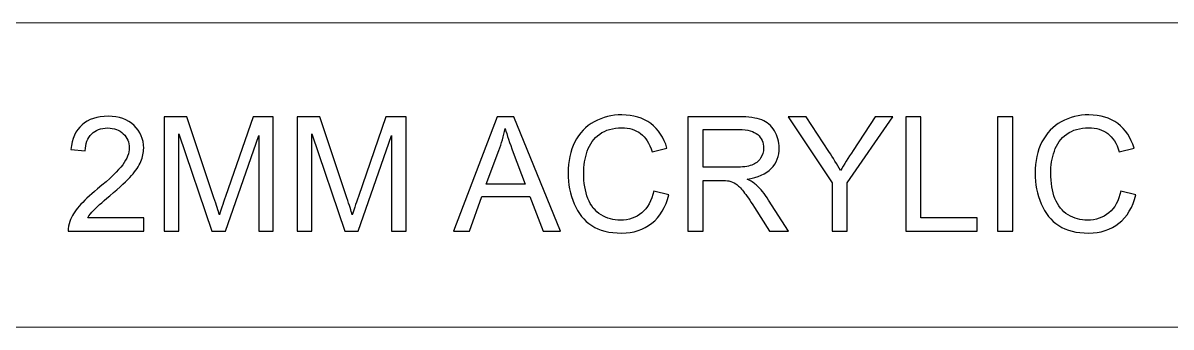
# Model space of a CAD drawing. Header units: millimetres. Extents: x -1421 to 1627, y -249 to 386.
# Drawn here: x -394.7 to 88.7, y 258 to 385.8 of the extents above; entities that cross this region are included whole.
import ezdxf

# ---------------------------------------------------------------- set-up
doc = ezdxf.new("R2010")
doc.units = ezdxf.units.MM
doc.header["$MEASUREMENT"] = 0
doc.layers.add('Camada 1', color=7, linetype='Continuous')

msp = doc.modelspace()

# ---------------------------------------------------------------- linework, layer by layer
at = {"layer": 'Camada 1', "color": 142, "lineweight": 18}
msp.add_lwpolyline([(-404.5285, 257.9831), (103.4715, 257.9831), (103.4715, 385.8307), (-404.5285, 385.8307), (-404.5285, 257.9831)], close=True, dxfattribs=at)
at = {"layer": 'Camada 1', "color": 142}
for points, knots in [([(-343.8464, 303.921), (-343.8464, 303.921), (-343.8464, 298.2774), (-343.8464, 298.2774), (-343.8464, 298.2774), (-343.8464, 298.2774), (-375.6927, 298.2774), (-375.6927, 298.2774), (-375.6927, 298.2774), (-375.7375, 299.6995), (-375.5023, 301.0656), (-374.9984, 302.387), (-374.9984, 302.387), (-374.181, 304.5481), (-372.8709, 306.6869), (-371.0681, 308.7808), (-371.0681, 308.7808), (-369.2652, 310.8748), (-366.6897, 313.2935), (-363.3416, 316.037), (-363.3416, 316.037), (-358.1347, 320.3257), (-354.5962, 323.7186), (-352.7486, 326.2269), (-352.7486, 326.2269), (-350.8898, 328.7351), (-349.9604, 331.1091), (-349.9604, 333.3486), (-349.9604, 333.3486), (-349.9604, 335.6889), (-350.8002, 337.6597), (-352.4799, 339.2722), (-352.4799, 339.2722), (-354.1595, 340.8734), (-356.3543, 341.6797), (-359.0529, 341.6797), (-359.0529, 341.6797), (-361.9083, 341.6797), (-364.1927, 340.8287), (-365.9059, 339.1266), (-365.9059, 339.1266), (-367.6192, 337.4358), (-368.4814, 335.0842), (-368.5038, 332.0721), (-368.5038, 332.0721), (-368.5038, 332.0721), (-374.5505, 332.6767), (-374.5505, 332.6767), (-374.5505, 332.6767), (-374.1362, 337.2006), (-372.5685, 340.6495), (-369.8587, 343.0234), (-369.8587, 343.0234), (-367.1377, 345.3973), (-363.4984, 346.5843), (-358.9185, 346.5843), (-358.9185, 346.5843), (-354.3051, 346.5843), (-350.6434, 345.3077), (-347.956, 342.7435), (-347.956, 342.7435), (-345.2574, 340.1792), (-343.9136, 336.999), (-343.9136, 333.2142), (-343.9136, 333.2142), (-343.9136, 331.2882), (-344.3055, 329.3958), (-345.1006, 327.537), (-345.1006, 327.537), (-345.8844, 325.667), (-347.1946, 323.7074), (-349.0198, 321.647), (-349.0198, 321.647), (-350.8562, 319.5978), (-353.8908, 316.7648), (-358.1235, 313.1815), (-358.1235, 313.1815), (-361.6732, 310.203), (-363.9575, 308.1874), (-364.9653, 307.1236), (-364.9653, 307.1236), (-365.9731, 306.0598), (-366.8017, 304.996), (-367.4624, 303.921), (-367.4624, 303.921), (-367.4624, 303.921), (-343.8464, 303.921), (-343.8464, 303.921)], [0, 0, 0, 0, 0.04347826, 0.04347826, 0.04347826, 0.04347826, 0.08695652, 0.08695652, 0.08695652, 0.08695652, 0.13043478, 0.13043478, 0.13043478, 0.13043478, 0.17391304, 0.17391304, 0.17391304, 0.17391304, 0.2173913, 0.2173913, 0.2173913, 0.2173913, 0.26086957, 0.26086957, 0.26086957, 0.26086957, 0.30434783, 0.30434783, 0.30434783, 0.30434783, 0.34782609, 0.34782609, 0.34782609, 0.34782609, 0.39130435, 0.39130435, 0.39130435, 0.39130435, 0.43478261, 0.43478261, 0.43478261, 0.43478261, 0.47826087, 0.47826087, 0.47826087, 0.47826087, 0.52173913, 0.52173913, 0.52173913, 0.52173913, 0.56521739, 0.56521739, 0.56521739, 0.56521739, 0.60869565, 0.60869565, 0.60869565, 0.60869565, 0.65217391, 0.65217391, 0.65217391, 0.65217391, 0.69565217, 0.69565217, 0.69565217, 0.69565217, 0.73913043, 0.73913043, 0.73913043, 0.73913043, 0.7826087, 0.7826087, 0.7826087, 0.7826087, 0.82608696, 0.82608696, 0.82608696, 0.82608696, 0.86956522, 0.86956522, 0.86956522, 0.86956522, 0.91304348, 0.91304348, 0.91304348, 0.91304348, 1, 1, 1, 1]), ([(-335.2354, 298.2774), (-335.2354, 298.2774), (-335.2354, 346.3827), (-335.2354, 346.3827), (-335.2354, 346.3827), (-335.2354, 346.3827), (-325.695, 346.3827), (-325.695, 346.3827), (-325.695, 346.3827), (-325.695, 346.3827), (-314.3181, 312.3305), (-314.3181, 312.3305), (-314.3181, 312.3305), (-313.2655, 309.1616), (-312.5041, 306.7877), (-312.0226, 305.2088), (-312.0226, 305.2088), (-311.4739, 306.9556), (-310.6117, 309.5311), (-309.4471, 312.924), (-309.4471, 312.924), (-309.4471, 312.924), (-297.8687, 346.3827), (-297.8687, 346.3827), (-297.8687, 346.3827), (-297.8687, 346.3827), (-289.3473, 346.3827), (-289.3473, 346.3827), (-289.3473, 346.3827), (-289.3473, 346.3827), (-289.3473, 298.2774), (-289.3473, 298.2774), (-289.3473, 298.2774), (-289.3473, 298.2774), (-295.4612, 298.2774), (-295.4612, 298.2774), (-295.4612, 298.2774), (-295.4612, 298.2774), (-295.4612, 338.5219), (-295.4612, 338.5219), (-295.4612, 338.5219), (-295.4612, 338.5219), (-309.5031, 298.2774), (-309.5031, 298.2774), (-309.5031, 298.2774), (-309.5031, 298.2774), (-315.2363, 298.2774), (-315.2363, 298.2774), (-315.2363, 298.2774), (-315.2363, 298.2774), (-329.1215, 339.261), (-329.1215, 339.261), (-329.1215, 339.261), (-329.1215, 339.261), (-329.1215, 298.2774), (-329.1215, 298.2774), (-329.1215, 298.2774), (-329.1215, 298.2774), (-335.2354, 298.2774), (-335.2354, 298.2774)], [0, 0, 0, 0, 0.0625, 0.0625, 0.0625, 0.0625, 0.125, 0.125, 0.125, 0.125, 0.1875, 0.1875, 0.1875, 0.1875, 0.25, 0.25, 0.25, 0.25, 0.3125, 0.3125, 0.3125, 0.3125, 0.375, 0.375, 0.375, 0.375, 0.4375, 0.4375, 0.4375, 0.4375, 0.5, 0.5, 0.5, 0.5, 0.5625, 0.5625, 0.5625, 0.5625, 0.625, 0.625, 0.625, 0.625, 0.6875, 0.6875, 0.6875, 0.6875, 0.75, 0.75, 0.75, 0.75, 0.8125, 0.8125, 0.8125, 0.8125, 0.875, 0.875, 0.875, 0.875, 1, 1, 1, 1]), ([(-279.2693, 298.2774), (-279.2693, 298.2774), (-279.2693, 346.3827), (-279.2693, 346.3827), (-279.2693, 346.3827), (-279.2693, 346.3827), (-269.7289, 346.3827), (-269.7289, 346.3827), (-269.7289, 346.3827), (-269.7289, 346.3827), (-258.352, 312.3305), (-258.352, 312.3305), (-258.352, 312.3305), (-257.2994, 309.1616), (-256.538, 306.7877), (-256.0565, 305.2088), (-256.0565, 305.2088), (-255.5078, 306.9556), (-254.6456, 309.5311), (-253.481, 312.924), (-253.481, 312.924), (-253.481, 312.924), (-241.9026, 346.3827), (-241.9026, 346.3827), (-241.9026, 346.3827), (-241.9026, 346.3827), (-233.3812, 346.3827), (-233.3812, 346.3827), (-233.3812, 346.3827), (-233.3812, 346.3827), (-233.3812, 298.2774), (-233.3812, 298.2774), (-233.3812, 298.2774), (-233.3812, 298.2774), (-239.4951, 298.2774), (-239.4951, 298.2774), (-239.4951, 298.2774), (-239.4951, 298.2774), (-239.4951, 338.5219), (-239.4951, 338.5219), (-239.4951, 338.5219), (-239.4951, 338.5219), (-253.537, 298.2774), (-253.537, 298.2774), (-253.537, 298.2774), (-253.537, 298.2774), (-259.2702, 298.2774), (-259.2702, 298.2774), (-259.2702, 298.2774), (-259.2702, 298.2774), (-273.1554, 339.261), (-273.1554, 339.261), (-273.1554, 339.261), (-273.1554, 339.261), (-273.1554, 298.2774), (-273.1554, 298.2774), (-273.1554, 298.2774), (-273.1554, 298.2774), (-279.2693, 298.2774), (-279.2693, 298.2774)], [0, 0, 0, 0, 0.0625, 0.0625, 0.0625, 0.0625, 0.125, 0.125, 0.125, 0.125, 0.1875, 0.1875, 0.1875, 0.1875, 0.25, 0.25, 0.25, 0.25, 0.3125, 0.3125, 0.3125, 0.3125, 0.375, 0.375, 0.375, 0.375, 0.4375, 0.4375, 0.4375, 0.4375, 0.5, 0.5, 0.5, 0.5, 0.5625, 0.5625, 0.5625, 0.5625, 0.625, 0.625, 0.625, 0.625, 0.6875, 0.6875, 0.6875, 0.6875, 0.75, 0.75, 0.75, 0.75, 0.8125, 0.8125, 0.8125, 0.8125, 0.875, 0.875, 0.875, 0.875, 1, 1, 1, 1]), ([(-213.4829, 298.2774), (-213.4829, 298.2774), (-195.0291, 346.3827), (-195.0291, 346.3827), (-195.0291, 346.3827), (-195.0291, 346.3827), (-188.0305, 346.3827), (-188.0305, 346.3827), (-188.0305, 346.3827), (-188.0305, 346.3827), (-168.4457, 298.2774), (-168.4457, 298.2774), (-168.4457, 298.2774), (-168.4457, 298.2774), (-175.6906, 298.2774), (-175.6906, 298.2774), (-175.6906, 298.2774), (-175.6906, 298.2774), (-181.2559, 312.8568), (-181.2559, 312.8568), (-181.2559, 312.8568), (-181.2559, 312.8568), (-201.5125, 312.8568), (-201.5125, 312.8568), (-201.5125, 312.8568), (-201.5125, 312.8568), (-206.7307, 298.2774), (-206.7307, 298.2774), (-206.7307, 298.2774), (-206.7307, 298.2774), (-213.4829, 298.2774), (-213.4829, 298.2774)], [0, 0, 0, 0, 0.11111111, 0.11111111, 0.11111111, 0.11111111, 0.22222222, 0.22222222, 0.22222222, 0.22222222, 0.33333333, 0.33333333, 0.33333333, 0.33333333, 0.44444444, 0.44444444, 0.44444444, 0.44444444, 0.55555556, 0.55555556, 0.55555556, 0.55555556, 0.66666667, 0.66666667, 0.66666667, 0.66666667, 0.77777778, 0.77777778, 0.77777778, 0.77777778, 1, 1, 1, 1]), ([(-129.1306, 315.1523), (-129.1306, 315.1523), (-122.7479, 313.5399), (-122.7479, 313.5399), (-122.7479, 313.5399), (-124.0804, 308.3105), (-126.4767, 304.3354), (-129.9368, 301.5919), (-129.9368, 301.5919), (-133.3969, 298.8485), (-137.6297, 297.4712), (-142.635, 297.4712), (-142.635, 297.4712), (-147.8084, 297.4712), (-152.0187, 298.5237), (-155.266, 300.6401), (-155.266, 300.6401), (-158.5134, 302.7453), (-160.9769, 305.8023), (-162.6677, 309.7998), (-162.6677, 309.7998), (-164.3586, 313.8086), (-165.2096, 318.0973), (-165.2096, 322.6884), (-165.2096, 322.6884), (-165.2096, 327.6938), (-164.2578, 332.0609), (-162.343, 335.7897), (-162.343, 335.7897), (-160.4282, 339.5185), (-157.7071, 342.3515), (-154.1799, 344.2887), (-154.1799, 344.2887), (-150.6526, 346.226), (-146.767, 347.189), (-142.5342, 347.189), (-142.5342, 347.189), (-137.7192, 347.189), (-133.6769, 345.9684), (-130.4071, 343.5161), (-130.4071, 343.5161), (-127.1262, 341.0638), (-124.8419, 337.6261), (-123.5541, 333.1918), (-123.5541, 333.1918), (-123.5541, 333.1918), (-129.8025, 331.7137), (-129.8025, 331.7137), (-129.8025, 331.7137), (-130.911, 335.2074), (-132.5347, 337.7605), (-134.6511, 339.3506), (-134.6511, 339.3506), (-136.7674, 340.9518), (-139.4325, 341.7469), (-142.6462, 341.7469), (-142.6462, 341.7469), (-146.3303, 341.7469), (-149.4208, 340.8623), (-151.8955, 339.093), (-151.8955, 339.093), (-154.3702, 337.3238), (-156.1171, 334.9387), (-157.1137, 331.9601), (-157.1137, 331.9601), (-158.1214, 328.9703), (-158.6253, 325.8909), (-158.6253, 322.722), (-158.6253, 322.722), (-158.6253, 318.6348), (-158.0319, 315.0628), (-156.8449, 312.017), (-156.8449, 312.017), (-155.658, 308.96), (-153.8103, 306.6869), (-151.302, 305.1752), (-151.302, 305.1752), (-148.7938, 303.6635), (-146.0839, 302.9132), (-143.1613, 302.9132), (-143.1613, 302.9132), (-139.6005, 302.9132), (-136.5995, 303.9434), (-134.136, 305.9926), (-134.136, 305.9926), (-131.6725, 308.053), (-130.004, 311.0988), (-129.1306, 315.1523)], [0, 0, 0, 0, 0.04347826, 0.04347826, 0.04347826, 0.04347826, 0.08695652, 0.08695652, 0.08695652, 0.08695652, 0.13043478, 0.13043478, 0.13043478, 0.13043478, 0.17391304, 0.17391304, 0.17391304, 0.17391304, 0.2173913, 0.2173913, 0.2173913, 0.2173913, 0.26086957, 0.26086957, 0.26086957, 0.26086957, 0.30434783, 0.30434783, 0.30434783, 0.30434783, 0.34782609, 0.34782609, 0.34782609, 0.34782609, 0.39130435, 0.39130435, 0.39130435, 0.39130435, 0.43478261, 0.43478261, 0.43478261, 0.43478261, 0.47826087, 0.47826087, 0.47826087, 0.47826087, 0.52173913, 0.52173913, 0.52173913, 0.52173913, 0.56521739, 0.56521739, 0.56521739, 0.56521739, 0.60869565, 0.60869565, 0.60869565, 0.60869565, 0.65217391, 0.65217391, 0.65217391, 0.65217391, 0.69565217, 0.69565217, 0.69565217, 0.69565217, 0.73913043, 0.73913043, 0.73913043, 0.73913043, 0.7826087, 0.7826087, 0.7826087, 0.7826087, 0.82608696, 0.82608696, 0.82608696, 0.82608696, 0.86956522, 0.86956522, 0.86956522, 0.86956522, 0.91304348, 0.91304348, 0.91304348, 0.91304348, 1, 1, 1, 1]), ([(-114.7416, 298.2774), (-114.7416, 298.2774), (-114.7416, 346.3827), (-114.7416, 346.3827), (-114.7416, 346.3827), (-114.7416, 346.3827), (-93.4212, 346.3827), (-93.4212, 346.3827), (-93.4212, 346.3827), (-89.1325, 346.3827), (-85.8739, 345.946), (-83.6456, 345.0838), (-83.6456, 345.0838), (-81.4172, 344.2216), (-79.6368, 342.6987), (-78.3043, 340.5151), (-78.3043, 340.5151), (-76.9717, 338.3316), (-76.3111, 335.9129), (-76.3111, 333.2702), (-76.3111, 333.2702), (-76.3111, 329.8549), (-77.4197, 326.9771), (-79.6256, 324.6368), (-79.6256, 324.6368), (-81.8316, 322.2965), (-85.2357, 320.8184), (-89.8491, 320.1801), (-89.8491, 320.1801), (-88.1583, 319.3739), (-86.8817, 318.5676), (-86.0083, 317.7838), (-86.0083, 317.7838), (-84.1495, 316.0817), (-82.3914, 313.943), (-80.7454, 311.3787), (-80.7454, 311.3787), (-80.7454, 311.3787), (-72.4255, 298.2774), (-72.4255, 298.2774), (-72.4255, 298.2774), (-72.4255, 298.2774), (-80.3759, 298.2774), (-80.3759, 298.2774), (-80.3759, 298.2774), (-80.3759, 298.2774), (-86.7361, 308.2881), (-86.7361, 308.2881), (-86.7361, 308.2881), (-88.5838, 311.1883), (-90.1178, 313.3943), (-91.316, 314.9284), (-91.316, 314.9284), (-92.5254, 316.4625), (-93.6003, 317.5262), (-94.5521, 318.1421), (-94.5521, 318.1421), (-95.4927, 318.7468), (-96.4669, 319.1723), (-97.4523, 319.4187), (-97.4523, 319.4187), (-98.169, 319.5642), (-99.3448, 319.6426), (-100.9908, 319.6426), (-100.9908, 319.6426), (-100.9908, 319.6426), (-108.3589, 319.6426), (-108.3589, 319.6426), (-108.3589, 319.6426), (-108.3589, 319.6426), (-108.3589, 298.2774), (-108.3589, 298.2774), (-108.3589, 298.2774), (-108.3589, 298.2774), (-114.7416, 298.2774), (-114.7416, 298.2774)], [0, 0, 0, 0, 0.05, 0.05, 0.05, 0.05, 0.1, 0.1, 0.1, 0.1, 0.15, 0.15, 0.15, 0.15, 0.2, 0.2, 0.2, 0.2, 0.25, 0.25, 0.25, 0.25, 0.3, 0.3, 0.3, 0.3, 0.35, 0.35, 0.35, 0.35, 0.4, 0.4, 0.4, 0.4, 0.45, 0.45, 0.45, 0.45, 0.5, 0.5, 0.5, 0.5, 0.55, 0.55, 0.55, 0.55, 0.6, 0.6, 0.6, 0.6, 0.65, 0.65, 0.65, 0.65, 0.7, 0.7, 0.7, 0.7, 0.75, 0.75, 0.75, 0.75, 0.8, 0.8, 0.8, 0.8, 0.85, 0.85, 0.85, 0.85, 0.9, 0.9, 0.9, 0.9, 1, 1, 1, 1]), ([(-54.0052, 298.2774), (-54.0052, 298.2774), (-54.0052, 318.6572), (-54.0052, 318.6572), (-54.0052, 318.6572), (-54.0052, 318.6572), (-72.5486, 346.3827), (-72.5486, 346.3827), (-72.5486, 346.3827), (-72.5486, 346.3827), (-64.8894, 346.3827), (-64.8894, 346.3827), (-64.8894, 346.3827), (-64.8894, 346.3827), (-55.3826, 331.8257), (-55.3826, 331.8257), (-55.3826, 331.8257), (-53.6133, 329.1271), (-51.9673, 326.4284), (-50.4668, 323.7298), (-50.4668, 323.7298), (-48.9999, 326.2493), (-47.2194, 329.0711), (-45.1479, 332.2064), (-45.1479, 332.2064), (-45.1479, 332.2064), (-35.8314, 346.3827), (-35.8314, 346.3827), (-35.8314, 346.3827), (-35.8314, 346.3827), (-28.4073, 346.3827), (-28.4073, 346.3827), (-28.4073, 346.3827), (-28.4073, 346.3827), (-47.6226, 318.6572), (-47.6226, 318.6572), (-47.6226, 318.6572), (-47.6226, 318.6572), (-47.6226, 298.2774), (-47.6226, 298.2774), (-47.6226, 298.2774), (-47.6226, 298.2774), (-54.0052, 298.2774), (-54.0052, 298.2774)], [0, 0, 0, 0, 0.08333333, 0.08333333, 0.08333333, 0.08333333, 0.16666667, 0.16666667, 0.16666667, 0.16666667, 0.25, 0.25, 0.25, 0.25, 0.33333333, 0.33333333, 0.33333333, 0.33333333, 0.41666667, 0.41666667, 0.41666667, 0.41666667, 0.5, 0.5, 0.5, 0.5, 0.58333333, 0.58333333, 0.58333333, 0.58333333, 0.66666667, 0.66666667, 0.66666667, 0.66666667, 0.75, 0.75, 0.75, 0.75, 0.83333333, 0.83333333, 0.83333333, 0.83333333, 1, 1, 1, 1]), ([(-23.0212, 298.2774), (-23.0212, 298.2774), (-23.0212, 346.3827), (-23.0212, 346.3827), (-23.0212, 346.3827), (-23.0212, 346.3827), (-16.6385, 346.3827), (-16.6385, 346.3827), (-16.6385, 346.3827), (-16.6385, 346.3827), (-16.6385, 303.921), (-16.6385, 303.921), (-16.6385, 303.921), (-16.6385, 303.921), (7.011, 303.921), (7.011, 303.921), (7.011, 303.921), (7.011, 303.921), (7.011, 298.2774), (7.011, 298.2774), (7.011, 298.2774), (7.011, 298.2774), (-23.0212, 298.2774), (-23.0212, 298.2774)], [0, 0, 0, 0, 0.14285714, 0.14285714, 0.14285714, 0.14285714, 0.28571429, 0.28571429, 0.28571429, 0.28571429, 0.42857143, 0.42857143, 0.42857143, 0.42857143, 0.57142857, 0.57142857, 0.57142857, 0.57142857, 0.71428571, 0.71428571, 0.71428571, 0.71428571, 1, 1, 1, 1]), ([(15.6892, 298.2774), (15.6892, 298.2774), (15.6892, 346.3827), (15.6892, 346.3827), (15.6892, 346.3827), (15.6892, 346.3827), (22.0719, 346.3827), (22.0719, 346.3827), (22.0719, 346.3827), (22.0719, 346.3827), (22.0719, 298.2774), (22.0719, 298.2774), (22.0719, 298.2774), (22.0719, 298.2774), (15.6892, 298.2774), (15.6892, 298.2774)], [0, 0, 0, 0, 0.2, 0.2, 0.2, 0.2, 0.4, 0.4, 0.4, 0.4, 0.6, 0.6, 0.6, 0.6, 1, 1, 1, 1]), ([(67.5458, 315.1523), (67.5458, 315.1523), (73.9285, 313.5399), (73.9285, 313.5399), (73.9285, 313.5399), (72.596, 308.3105), (70.1997, 304.3354), (66.7396, 301.5919), (66.7396, 301.5919), (63.2795, 298.8485), (59.0467, 297.4712), (54.0414, 297.4712), (54.0414, 297.4712), (48.868, 297.4712), (44.6577, 298.5237), (41.4104, 300.6401), (41.4104, 300.6401), (38.163, 302.7453), (35.6995, 305.8023), (34.0087, 309.7998), (34.0087, 309.7998), (32.3178, 313.8086), (31.4668, 318.0973), (31.4668, 322.6884), (31.4668, 322.6884), (31.4668, 327.6938), (32.4186, 332.0609), (34.3334, 335.7897), (34.3334, 335.7897), (36.2482, 339.5185), (38.9693, 342.3515), (42.4965, 344.2887), (42.4965, 344.2887), (46.0238, 346.226), (49.9094, 347.189), (54.1422, 347.189), (54.1422, 347.189), (58.9572, 347.189), (62.9995, 345.9684), (66.2693, 343.5161), (66.2693, 343.5161), (69.5502, 341.0638), (71.8345, 337.6261), (73.1223, 333.1918), (73.1223, 333.1918), (73.1223, 333.1918), (66.8739, 331.7137), (66.8739, 331.7137), (66.8739, 331.7137), (65.7654, 335.2074), (64.1417, 337.7605), (62.0253, 339.3506), (62.0253, 339.3506), (59.909, 340.9518), (57.2439, 341.7469), (54.0302, 341.7469), (54.0302, 341.7469), (50.3461, 341.7469), (47.2556, 340.8623), (44.7809, 339.093), (44.7809, 339.093), (42.3062, 337.3238), (40.5593, 334.9387), (39.5627, 331.9601), (39.5627, 331.9601), (38.555, 328.9703), (38.0511, 325.8909), (38.0511, 322.722), (38.0511, 322.722), (38.0511, 318.6348), (38.6445, 315.0628), (39.8315, 312.017), (39.8315, 312.017), (41.0184, 308.96), (42.8661, 306.6869), (45.3744, 305.1752), (45.3744, 305.1752), (47.8826, 303.6635), (50.5925, 302.9132), (53.5151, 302.9132), (53.5151, 302.9132), (57.0759, 302.9132), (60.0769, 303.9434), (62.5404, 305.9926), (62.5404, 305.9926), (65.0039, 308.053), (66.6724, 311.0988), (67.5458, 315.1523)], [0, 0, 0, 0, 0.04347826, 0.04347826, 0.04347826, 0.04347826, 0.08695652, 0.08695652, 0.08695652, 0.08695652, 0.13043478, 0.13043478, 0.13043478, 0.13043478, 0.17391304, 0.17391304, 0.17391304, 0.17391304, 0.2173913, 0.2173913, 0.2173913, 0.2173913, 0.26086957, 0.26086957, 0.26086957, 0.26086957, 0.30434783, 0.30434783, 0.30434783, 0.30434783, 0.34782609, 0.34782609, 0.34782609, 0.34782609, 0.39130435, 0.39130435, 0.39130435, 0.39130435, 0.43478261, 0.43478261, 0.43478261, 0.43478261, 0.47826087, 0.47826087, 0.47826087, 0.47826087, 0.52173913, 0.52173913, 0.52173913, 0.52173913, 0.56521739, 0.56521739, 0.56521739, 0.56521739, 0.60869565, 0.60869565, 0.60869565, 0.60869565, 0.65217391, 0.65217391, 0.65217391, 0.65217391, 0.69565217, 0.69565217, 0.69565217, 0.69565217, 0.73913043, 0.73913043, 0.73913043, 0.73913043, 0.7826087, 0.7826087, 0.7826087, 0.7826087, 0.82608696, 0.82608696, 0.82608696, 0.82608696, 0.86956522, 0.86956522, 0.86956522, 0.86956522, 0.91304348, 0.91304348, 0.91304348, 0.91304348, 1, 1, 1, 1]), ([(-199.6425, 318.0301), (-199.6425, 318.0301), (-183.2491, 318.0301), (-183.2491, 318.0301), (-183.2491, 318.0301), (-183.2491, 318.0301), (-188.2657, 331.3666), (-188.2657, 331.3666), (-188.2657, 331.3666), (-189.7773, 335.4202), (-190.9195, 338.7683), (-191.7146, 341.4109), (-191.7146, 341.4109), (-192.3752, 338.2756), (-193.2598, 335.1962), (-194.3684, 332.1504), (-194.3684, 332.1504), (-194.3684, 332.1504), (-199.6425, 318.0301), (-199.6425, 318.0301)], [0, 0, 0, 0, 0.16666667, 0.16666667, 0.16666667, 0.16666667, 0.33333333, 0.33333333, 0.33333333, 0.33333333, 0.5, 0.5, 0.5, 0.5, 0.66666667, 0.66666667, 0.66666667, 0.66666667, 1, 1, 1, 1]), ([(-108.3589, 325.1519), (-108.3589, 325.1519), (-94.6977, 325.1519), (-94.6977, 325.1519), (-94.6977, 325.1519), (-91.7863, 325.1519), (-89.5244, 325.4542), (-87.8895, 326.0589), (-87.8895, 326.0589), (-86.2546, 326.6524), (-85.0117, 327.6154), (-84.1719, 328.9479), (-84.1719, 328.9479), (-83.3208, 330.2692), (-82.8953, 331.7025), (-82.8953, 333.259), (-82.8953, 333.259), (-82.8953, 335.5321), (-83.7128, 337.4134), (-85.3588, 338.8803), (-85.3588, 338.8803), (-87.0049, 340.3472), (-89.6028, 341.075), (-93.1524, 341.075), (-93.1524, 341.075), (-93.1524, 341.075), (-108.3589, 341.075), (-108.3589, 341.075), (-108.3589, 341.075), (-108.3589, 341.075), (-108.3589, 325.1519), (-108.3589, 325.1519)], [0, 0, 0, 0, 0.11111111, 0.11111111, 0.11111111, 0.11111111, 0.22222222, 0.22222222, 0.22222222, 0.22222222, 0.33333333, 0.33333333, 0.33333333, 0.33333333, 0.44444444, 0.44444444, 0.44444444, 0.44444444, 0.55555556, 0.55555556, 0.55555556, 0.55555556, 0.66666667, 0.66666667, 0.66666667, 0.66666667, 0.77777778, 0.77777778, 0.77777778, 0.77777778, 1, 1, 1, 1])]:
    msp.add_open_spline(points, degree=3, knots=knots, dxfattribs=at)

doc.saveas('drawing.dxf')
